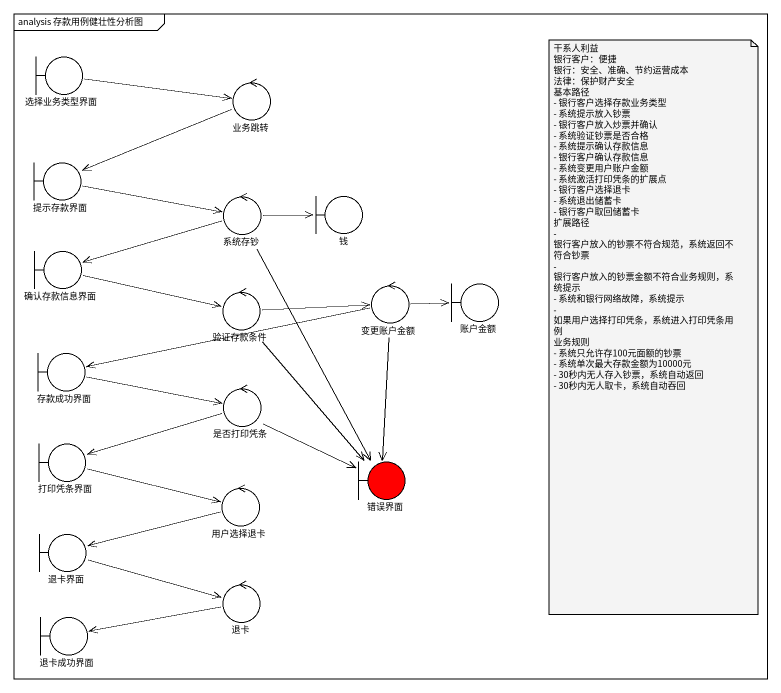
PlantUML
@startuml
mainframe analysis 存款用例健壮性分析图
boundary 选择业务类型界面
control 业务跳转
boundary 提示存款界面
control 系统存钞
boundary 钱
boundary 确认存款信息界面
control 变更账户金额
boundary 账户金额
control 验证存款条件
boundary 存款成功界面
control 是否打印凭条
boundary 打印凭条界面
boundary 错误界面 #FF0000
control 用户选择退卡
boundary 退卡界面
control 退卡
boundary 退卡成功界面
选择业务类型界面 -right-> 业务跳转
业务跳转 -left-> 提示存款界面
提示存款界面 -right-> 系统存钞
系统存钞 -right-> 钱
系统存钞 -left-> 确认存款信息界面
系统存钞 --> 错误界面
确认存款信息界面 -right-> 验证存款条件
变更账户金额 -right-> 账户金额
变更账户金额 -left-> 存款成功界面
变更账户金额 --> 错误界面
验证存款条件 -right-> 变更账户金额
验证存款条件 --> 错误界面
存款成功界面 -right-> 是否打印凭条
是否打印凭条 -left-> 打印凭条界面
是否打印凭条 --> 错误界面
打印凭条界面 -right-> 用户选择退卡
用户选择退卡 -left-> 退卡界面
退卡界面 -right-> 退卡
退卡 -left-> 退卡成功界面
note as N1
  干系人利益
  银行客户：便捷
  银行：安全、准确、节约运营成本
  法律：保护财产安全
  基本路径
  - 银行客户选择存款业务类型
  - 系统提示放入钞票
  - 银行客户放入炒票并确认
  - 系统验证钞票是否合格
  - 系统提示确认存款信息
  - 银行客户确认存款信息
  - 系统变更用户账户金额
  - 系统激活打印凭条的扩展点
  - 银行客户选择退卡
  - 系统退出储蓄卡
  - 银行客户取回储蓄卡
  扩展路径
  - 银行客户放入的钞票不符合规范，系统返回不符合钞票
  - 银行客户放入的钞票金额不符合业务规则，系统提示
  - 系统和银行网络故障，系统提示
  - 如果用户选择打印凭条，系统进入打印凭条用例
  业务规则
  - 系统只允许存100元面额的钞票
  - 系统单次最大存款金额为10000元
  - 30秒内无人存入钞票，系统自动返回
  - 30秒内无人取卡，系统自动吞回
end note
@enduml
